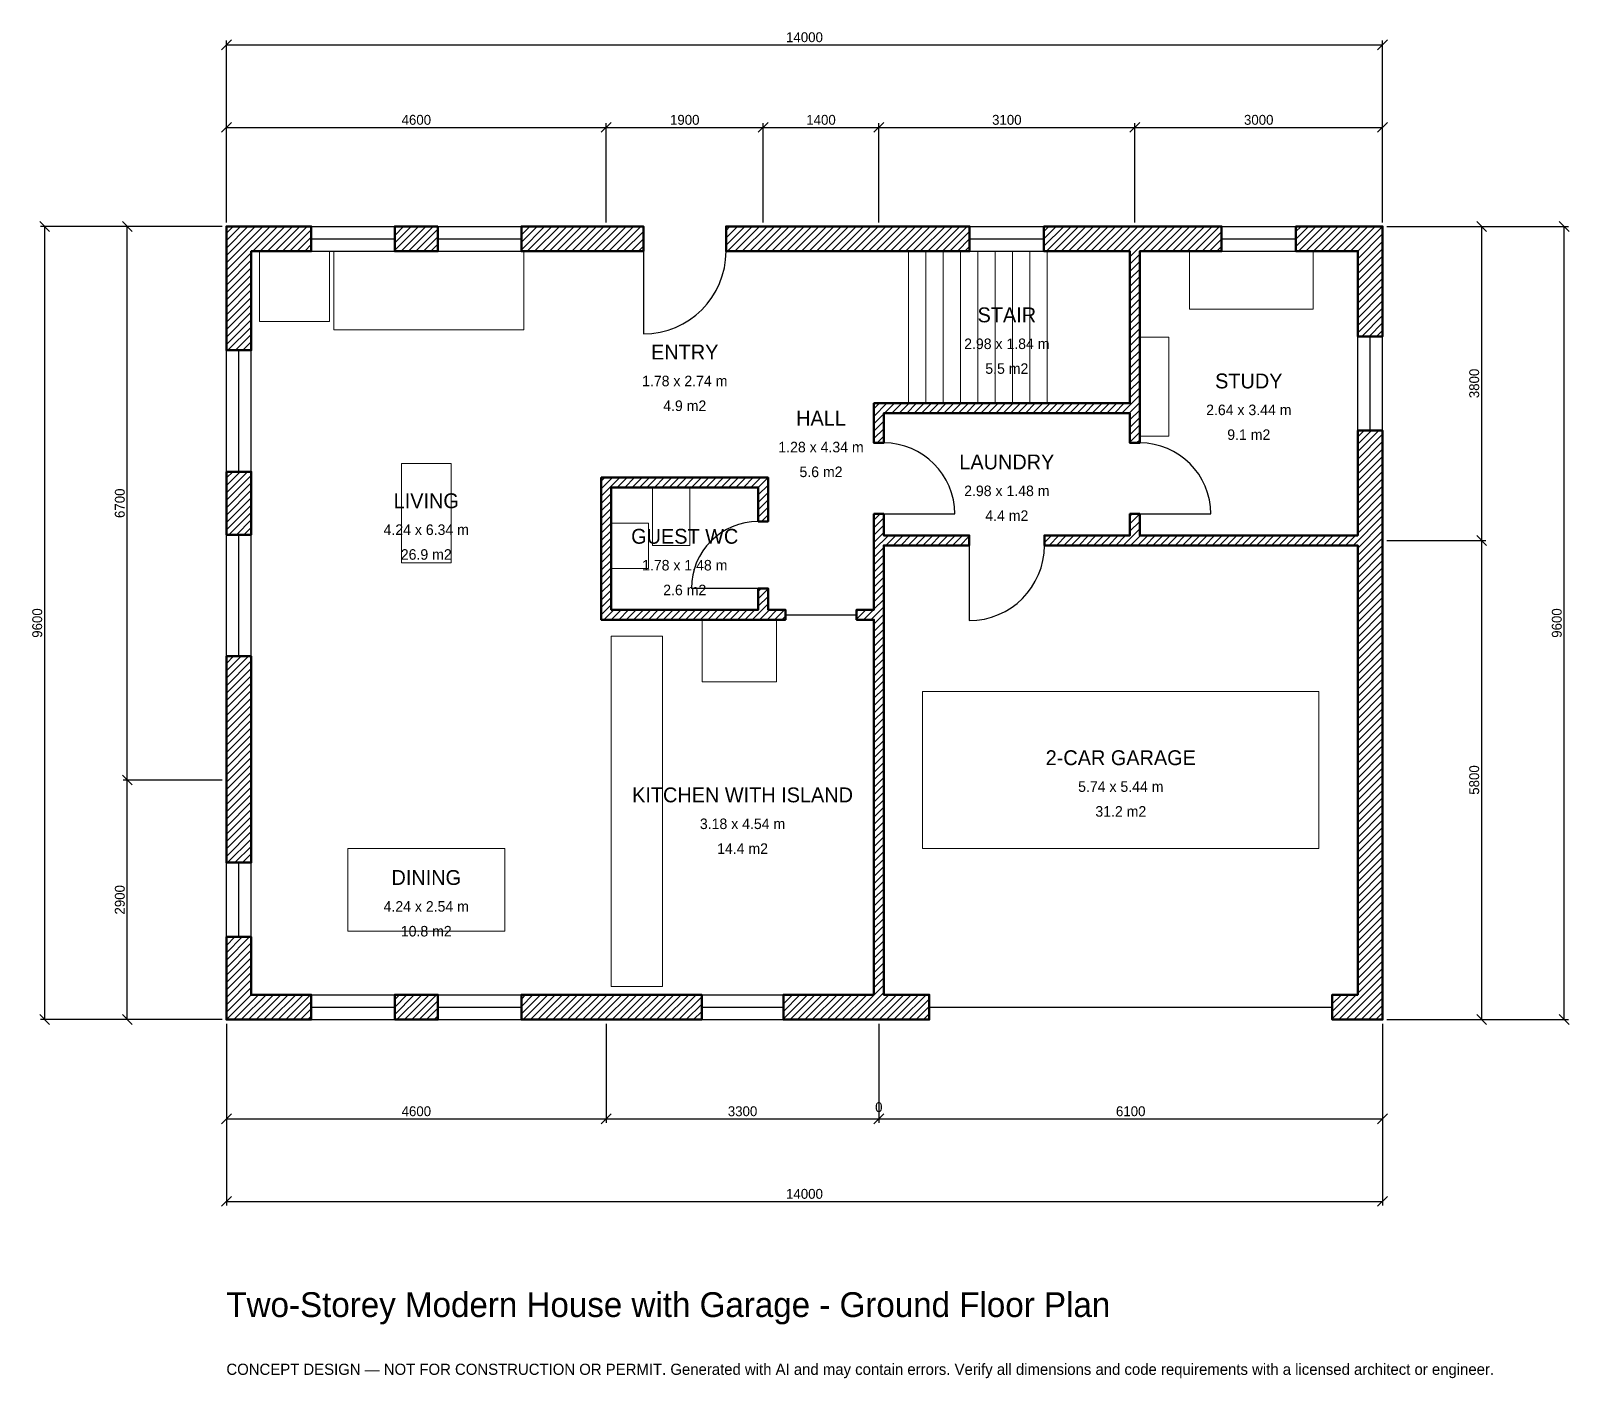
# Model space of a CAD drawing. Header units: millimetres. Extents: x -2369 to 16260, y -4341 to 11969.
import ezdxf
from ezdxf.enums import TextEntityAlignment as Align

# ---------------------------------------------------------------- set-up
doc = ezdxf.new("R2010")
doc.units = ezdxf.units.MM
doc.linetypes.add('DASHED', pattern=[1.524, 1.27, -0.254])
for name, color, linetype, lineweight in [('A-ANNO-DIMS', 1, 'Continuous', 13), ('A-ANNO-TEXT', 7, 'Continuous', 18), ('A-AREA-IDEN', 7, 'Continuous', 18), ('A-DOOR', 2, 'Continuous', 25), ('A-FLOR-FIXT', 9, 'Continuous', 13), ('A-FLOR-STRS', 3, 'Continuous', 18), ('A-FURN', 9, 'Continuous', 13), ('A-GLAZ', 4, 'Continuous', 25), ('A-WALL', 7, 'Continuous', 50), ('A-WALL-PATT', 8, 'Continuous', 13)]:
    doc.layers.add(name, color=color, linetype=linetype, lineweight=lineweight)
doc.dimstyles.new('PLAN', dxfattribs={"dimtxt": 120, "dimasz": 80, "dimexe": 50, "dimexo": 50, "dimgap": 30, "dimtad": 1, "dimdec": 0, "dimtsz": 60, "dimcen": 2.5, "dimclrd": 1, "dimclre": 1, "dimazin": 3, "dimtfac": 1, "dimtmove": 0, "dimatfit": 3})

msp = doc.modelspace()

# ---------------------------------------------------------------- hatches: boundary and pattern name
at = {"layer": 'A-WALL-PATT'}
h = msp.add_hatch(dxfattribs=at)
h.set_pattern_fill('ANSI31', color=8, scale=20)
h.paths.add_polyline_path([(7840, -0.001), (7840, 0), (7750, 0), (6745, 0), (6745, 300), (7750, 300), (7840, 300), (7840, 4840), (7630, 4840), (7630, 4960), (7840, 4960), (7840, 4960), (7840, 5740), (7840, 5860), (7840, 6120), (7960, 6120), (7960, 5860), (8995, 5860), (8995, 5740), (7960, 5740), (7960, 4840), (7960, 4840), (7960, 300), (8050, 300), (8510, 300), (8510, 0), (8050, 0), (7960, 0), (7960, -0.001), (7840, -0.001)])
h.paths.add_polyline_path([(4750, 0), (4450, 0), (3571.6667, 0), (3571.6667, 300), (4450, 300), (4750, 300), (5755, 300), (5755, 0), (4750, 0)])
h.paths.add_polyline_path([(2038.3333, 0), (2038.3333, 300), (2561.6667, 300), (2561.6667, 0), (2038.3333, 0)])
h.paths.add_polyline_path([(300, 0), (300, -0.001), (0, -0.001), (0, -0.001), (0, 0), (-0.001, 0), (-0.001, 0), (-0.001, 300), (0, 300), (0, 1000), (300, 1000), (300, 300), (1028.3333, 300), (1028.3333, 0), (300, 0)])
h.paths.add_polyline_path([(0, 2750), (0, 3050), (0, 4398.3333), (300, 4398.3333), (300, 3050), (300, 2750), (300, 1900), (0, 1900), (0, 2750)])
h.paths.add_polyline_path([(0, 6631.6667), (300, 6631.6667), (300, 5868.3333), (0, 5868.3333), (0, 6631.6667)])
h.paths.add_polyline_path([(0, 9300), (-0.001, 9300), (-0.001, 9600), (0, 9600), (0, 9600.001), (0, 9600.001), (300, 9600.001), (300, 9600), (1028.3333, 9600), (1028.3333, 9300), (300, 9300), (300, 8101.6667), (0, 8101.6667), (0, 9300)])
h.paths.add_polyline_path([(2561.6667, 9600), (2561.6667, 9300), (2038.3333, 9300), (2038.3333, 9600), (2561.6667, 9600)])
h.paths.add_polyline_path([(4450, 9600), (4750, 9600), (5050, 9600), (5050, 9300), (4750, 9300), (4450, 9300), (3571.6667, 9300), (3571.6667, 9600), (4450, 9600)])
h.paths.add_polyline_path([(6350, 9600), (6350, 9600), (7750, 9600), (8050, 9600), (9000, 9600), (9000, 9300), (8050, 9300), (7750, 9300), (6650, 9300), (6650, 9300), (6050, 9300), (6050, 9600), (6350, 9600)])
h.paths.add_polyline_path([(10940, 9600), (10940, 9600.001), (11060, 9600.001), (11060, 9600), (11150, 9600), (11150, 9600), (12050, 9600), (12050, 9300), (11060, 9300), (11060, 7460), (11060, 7340), (11060, 6980), (10940, 6980), (10940, 7340), (7960, 7340), (7960, 6980), (7840, 6980), (7840, 7340), (7840, 7460), (7960, 7460), (10940, 7460), (10940, 9300), (10850, 9300), (10850, 9300), (9900, 9300), (9900, 9600), (10940, 9600)])
h.paths.add_polyline_path([(13700, 9600), (13700, 9600.001), (14000, 9600.001), (14000, 9600), (14000.001, 9600), (14000.001, 9300), (14000, 9300), (14000, 8270), (13700, 8270), (13700, 9300), (12950, 9300), (12950, 9600), (13700, 9600)])
h.paths.add_polyline_path([(14000, 5950), (14000, 5860), (14000.001, 5860), (14000.001, 5740), (14000, 5740), (14000, 5650), (14000, 300), (14000.001, 300), (14000.001, 0), (14000, 0), (14000, -0.001), (13700, -0.001), (13700, 0), (13390, 0), (13390, 300), (13700, 300), (13700, 5650), (13700, 5740), (11060, 5740), (10940, 5740), (9905, 5740), (9905, 5860), (10940, 5860), (10940, 6120), (11060, 6120), (11060, 5860), (13700, 5860), (13700, 5950), (13700, 7130), (14000, 7130), (14000, 5950)])
h.paths.add_polyline_path([(4660, 4840), (4540, 4840), (4540, 4960), (4540, 6440), (4540, 6560), (4660, 6560), (6440, 6560), (6560, 6560), (6560, 6440), (6560, 6030), (6440, 6030), (6440, 6440), (4660, 6440), (4660, 4960), (6440, 4960), (6440, 5220), (6560, 5220), (6560, 4960), (6770, 4960), (6770, 4840), (6560, 4840), (6440, 4840), (4660, 4840)])

# ---------------------------------------------------------------- linework, layer by layer
at = {"layer": 'A-DOOR'}
for p, q in [((5050, 9300), (5050, 8300)), ((7960, 6120), (8820, 6120)), ((11060, 6120), (11920, 6120)), ((8995, 5740), (8995, 4830)), ((6440, 5220), (5630, 5220)), ((6770, 4900), (7630, 4900))]:
    msp.add_line(p, q, dxfattribs=at)
at = {"layer": 'A-DOOR', "linetype": 'DASHED'}
msp.add_line((8510, 150), (13390, 150), dxfattribs=at)
at = {"layer": 'A-DOOR'}
for centre, radius, start, end in [((5050, 9300), 1000, 270, 360), ((7960, 6120), 860, 0, 90), ((11060, 6120), 860, 0, 90), ((6440, 5220), 810, 90, 180), ((8995, 5740), 910, 270, 360)]:
    msp.add_arc(centre, radius, start, end, dxfattribs=at)
at = {"layer": 'A-FLOR-FIXT'}
for points in [[(5160, 5740), (5610, 5740), (5610, 6440), (5160, 6440)], [(4660, 5460), (5110, 5460), (5110, 6010), (4660, 6010)], [(4660, 400), (5280, 400), (5280, 4640), (4660, 4640)]]:
    msp.add_lwpolyline(points, close=True, dxfattribs=at)
at = {"layer": 'A-FLOR-STRS'}
for p, q in [((8260, 7460), (8260, 9300)), ((8470, 7460), (8470, 9300)), ((8680, 7460), (8680, 9300)), ((8890, 7460), (8890, 9300)), ((9100, 7460), (9100, 9300)), ((9310, 7460), (9310, 9300)), ((9520, 7460), (9520, 9300)), ((9730, 7460), (9730, 9300)), ((9940, 7460), (9940, 9300))]:
    msp.add_line(p, q, dxfattribs=at)
at = {"layer": 'A-FURN'}
for points in [[(400, 8450), (1250, 8450), (1250, 9300), (400, 9300)], [(1300, 8350), (3600, 8350), (3600, 9300), (1300, 9300)], [(11660, 8600), (13160, 8600), (13160, 9300), (11660, 9300)], [(11060, 7060), (11410, 7060), (11410, 8260), (11060, 8260)], [(2120, 5530), (2720, 5530), (2720, 6730), (2120, 6730)], [(5760, 4090), (6660, 4090), (6660, 4840), (5760, 4840)], [(8430, 2070), (13230, 2070), (13230, 3970), (8430, 3970)], [(1470, 1070), (3370, 1070), (3370, 2070), (1470, 2070)]]:
    msp.add_lwpolyline(points, close=True, dxfattribs=at)
at = {"layer": 'A-GLAZ'}
for p, q in [((1028.3333, 9600), (2038.3333, 9600)), ((2561.6667, 9600), (3571.6667, 9600)), ((9000, 9600), (9900, 9600)), ((12050, 9600), (12950, 9600)), ((1028.3333, 9450), (2038.3333, 9450)), ((2561.6667, 9450), (3571.6667, 9450)), ((9000, 9450), (9900, 9450)), ((12050, 9450), (12950, 9450)), ((1028.3333, 9300), (2038.3333, 9300)), ((2561.6667, 9300), (3571.6667, 9300)), ((9000, 9300), (9900, 9300)), ((12050, 9300), (12950, 9300)), ((13700, 7130), (13700, 8270)), ((13850, 7130), (13850, 8270)), ((14000, 7130), (14000, 8270)), ((0, 6631.6667), (0, 8101.6667)), ((150, 6631.6667), (150, 8101.6667)), ((300, 6631.6667), (300, 8101.6667)), ((0, 4398.3333), (0, 5868.3333)), ((150, 4398.3333), (150, 5868.3333)), ((300, 4398.3333), (300, 5868.3333)), ((0, 1000), (0, 1900)), ((150, 1000), (150, 1900)), ((300, 1000), (300, 1900)), ((1028.3333, 300), (2038.3333, 300)), ((2561.6667, 300), (3571.6667, 300)), ((5755, 300), (6745, 300)), ((1028.3333, 150), (2038.3333, 150)), ((1028.3333, 0), (2038.3333, 0)), ((2561.6667, 150), (3571.6667, 150)), ((2561.6667, 0), (3571.6667, 0)), ((5755, 150), (6745, 150)), ((5755, 0), (6745, 0))]:
    msp.add_line(p, q, dxfattribs=at)
at = {"layer": 'A-WALL'}
for points in [[(0, 9300), (-0.001, 9300), (-0.001, 9600), (0, 9600), (0, 9600.001), (0, 9600.001), (300, 9600.001), (300, 9600), (1028.3333, 9600), (1028.3333, 9300), (300, 9300), (300, 8101.6667), (0, 8101.6667), (0, 9300)], [(2561.6667, 9600), (2561.6667, 9300), (2038.3333, 9300), (2038.3333, 9600), (2561.6667, 9600)], [(4450, 9600), (4750, 9600), (5050, 9600), (5050, 9300), (4750, 9300), (4450, 9300), (3571.6667, 9300), (3571.6667, 9600), (4450, 9600)], [(6350, 9600), (6350, 9600), (7750, 9600), (8050, 9600), (9000, 9600), (9000, 9300), (8050, 9300), (7750, 9300), (6650, 9300), (6650, 9300), (6050, 9300), (6050, 9600), (6350, 9600)], [(10940, 9600), (10940, 9600.001), (11060, 9600.001), (11060, 9600), (11150, 9600), (11150, 9600), (12050, 9600), (12050, 9300), (11060, 9300), (11060, 7460), (11060, 7340), (11060, 6980), (10940, 6980), (10940, 7340), (7960, 7340), (7960, 6980), (7840, 6980), (7840, 7340), (7840, 7460), (7960, 7460), (10940, 7460), (10940, 9300), (10850, 9300), (10850, 9300), (9900, 9300), (9900, 9600), (10940, 9600)], [(13700, 9600), (13700, 9600.001), (14000, 9600.001), (14000, 9600), (14000.001, 9600), (14000.001, 9300), (14000, 9300), (14000, 8270), (13700, 8270), (13700, 9300), (12950, 9300), (12950, 9600), (13700, 9600)], [(14000, 5950), (14000, 5860), (14000.001, 5860), (14000.001, 5740), (14000, 5740), (14000, 5650), (14000, 300), (14000.001, 300), (14000.001, 0), (14000, 0), (14000, -0.001), (13700, -0.001), (13700, 0), (13390, 0), (13390, 300), (13700, 300), (13700, 5650), (13700, 5740), (11060, 5740), (10940, 5740), (9905, 5740), (9905, 5860), (10940, 5860), (10940, 6120), (11060, 6120), (11060, 5860), (13700, 5860), (13700, 5950), (13700, 7130), (14000, 7130), (14000, 5950)], [(0, 6631.6667), (300, 6631.6667), (300, 5868.3333), (0, 5868.3333), (0, 6631.6667)], [(4660, 4840), (4540, 4840), (4540, 4960), (4540, 6440), (4540, 6560), (4660, 6560), (6440, 6560), (6560, 6560), (6560, 6440), (6560, 6030), (6440, 6030), (6440, 6440), (4660, 6440), (4660, 4960), (6440, 4960), (6440, 5220), (6560, 5220), (6560, 4960), (6770, 4960), (6770, 4840), (6560, 4840), (6440, 4840), (4660, 4840)], [(7840, -0.001), (7840, 0), (7750, 0), (6745, 0), (6745, 300), (7750, 300), (7840, 300), (7840, 4840), (7630, 4840), (7630, 4960), (7840, 4960), (7840, 4960), (7840, 5740), (7840, 5860), (7840, 6120), (7960, 6120), (7960, 5860), (8995, 5860), (8995, 5740), (7960, 5740), (7960, 4840), (7960, 4840), (7960, 300), (8050, 300), (8510, 300), (8510, 0), (8050, 0), (7960, 0), (7960, -0.001), (7840, -0.001)], [(0, 2750), (0, 3050), (0, 4398.3333), (300, 4398.3333), (300, 3050), (300, 2750), (300, 1900), (0, 1900), (0, 2750)], [(300, 0), (300, -0.001), (0, -0.001), (0, -0.001), (0, 0), (-0.001, 0), (-0.001, 0), (-0.001, 300), (0, 300), (0, 1000), (300, 1000), (300, 300), (1028.3333, 300), (1028.3333, 0), (300, 0)], [(2038.3333, 0), (2038.3333, 300), (2561.6667, 300), (2561.6667, 0), (2038.3333, 0)], [(4750, 0), (4450, 0), (3571.6667, 0), (3571.6667, 300), (4450, 300), (4750, 300), (5755, 300), (5755, 0), (4750, 0)]]:
    msp.add_lwpolyline(points, close=True, dxfattribs=at)

# ---------------------------------------------------------------- texts
at = {"layer": 'A-ANNO-TEXT'}
for s, height, p in [('Two-Storey Modern House with Garage - Ground Floor Plan', 300, (0, -3600)), ('CONCEPT DESIGN — NOT FOR CONSTRUCTION OR PERMIT. Generated with AI and may contain errors. Verify all dimensions and code requirements with a licensed architect or engineer.', 135, (0, -4300))]:
    msp.add_text(s, height=height, dxfattribs=at).set_placement(p)
at = {"layer": 'A-AREA-IDEN'}
for s, height, p in [('STAIR', 180, (9450, 8530)), ('2.98 x 1.84 m', 127.5, (9450, 8180)), ('ENTRY', 180, (5550, 8080)), ('5.5 m2', 127.5, (9450, 7880)), ('1.78 x 2.74 m', 127.5, (5550, 7730)), ('STUDY', 180, (12380, 7730)), ('4.9 m2', 127.5, (5550, 7430)), ('HALL', 180, (7200, 7280)), ('2.64 x 3.44 m', 127.5, (12380, 7380)), ('9.1 m2', 127.5, (12380, 7080)), ('1.28 x 4.34 m', 127.5, (7200, 6930)), ('LAUNDRY', 180, (9450, 6750)), ('5.6 m2', 127.5, (7200, 6630)), ('LIVING', 180, (2420, 6280)), ('2.98 x 1.48 m', 127.5, (9450, 6400)), ('4.4 m2', 127.5, (9450, 6100)), ('4.24 x 6.34 m', 127.5, (2420, 5930)), ('GUEST WC', 180, (5550, 5850)), ('26.9 m2', 127.5, (2420, 5630)), ('1.78 x 1.48 m', 127.5, (5550, 5500)), ('2.6 m2', 127.5, (5550, 5200)), ('2-CAR GARAGE', 180, (10830, 3170)), ('KITCHEN WITH ISLAND', 180, (6250, 2720)), ('5.74 x 5.44 m', 127.5, (10830, 2820)), ('3.18 x 4.54 m', 127.5, (6250, 2370)), ('31.2 m2', 127.5, (10830, 2520)), ('14.4 m2', 127.5, (6250, 2070)), ('DINING', 180, (2420, 1720)), ('4.24 x 2.54 m', 127.5, (2420, 1370)), ('10.8 m2', 127.5, (2420, 1070))]:
    msp.add_text(s, height=height, dxfattribs=at).set_placement(p, align=Align.MIDDLE_CENTER)

# ---------------------------------------------------------------- dimensions: what is measured, and where the dimension line sits
at = {"layer": 'A-ANNO-DIMS'}
for base, p1, p2, text in [((0, 11800), (0, 9600), (14000, 9600), '14000'), ((0, 10800), (0, 9600), (4600, 9600), '4600'), ((4600, 10800), (4600, 9600), (6500, 9600), '1900'), ((6500, 10800), (6500, 9600), (7900, 9600), '1400'), ((7900, 10800), (7900, 9600), (11000, 9600), '3100'), ((11000, 10800), (11000, 9600), (14000, 9600), '3000'), ((0, -1200), (0, 0), (4600, 0), '4600'), ((0, -2200), (0, 0), (14000, 0), '14000'), ((4600, -1200), (4600, 0), (7900, 0), '3300'), ((7900, -1200), (7900, 0), (7900, 0), '0'), ((7900, -1200), (7900, 0), (14000, 0), '6100')]:
    msp.add_linear_dim(base=base, p1=p1, p2=p2, text=text, dimstyle='PLAN', dxfattribs=at).render()
for base, p1, p2, text in [((-2200, 0), (0, 0), (0, 9600), '9600'), ((-1200, 2900), (0, 2900), (0, 9600), '6700'), ((15200, 5800), (14000, 5800), (14000, 9600), '3800'), ((16200, 0), (14000, 0), (14000, 9600), '9600'), ((15200, 0), (14000, 0), (14000, 5800), '5800'), ((-1200, 0), (0, 0), (0, 2900), '2900')]:
    msp.add_linear_dim(base=base, p1=p1, p2=p2, angle=90, text=text, dimstyle='PLAN', dxfattribs=at).render()

doc.saveas('drawing.dxf')
